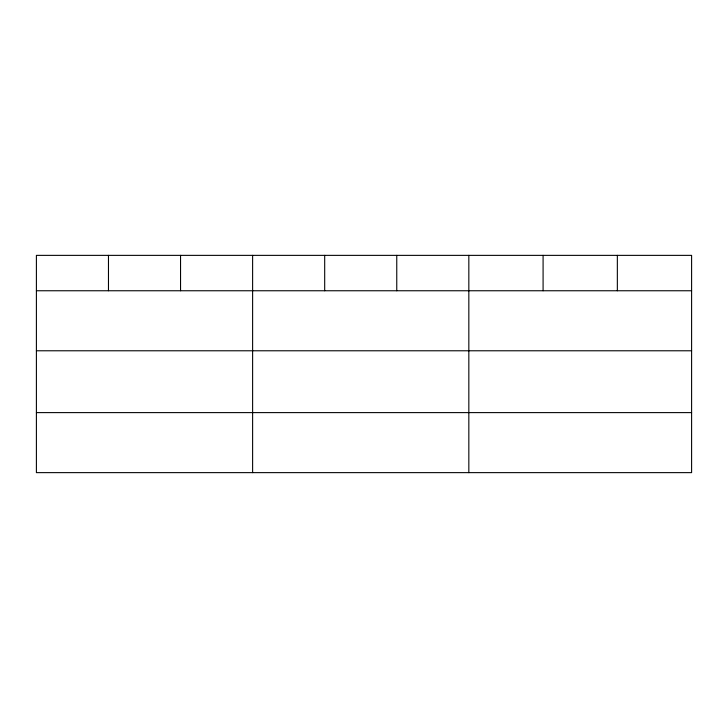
<?xml version="1.0" encoding="UTF-8"?>
<svg xmlns="http://www.w3.org/2000/svg" width="728" height="728" viewBox="0 0 728 728"><rect width="100%" height="100%" fill="white"/><g stroke="black" fill="none" stroke-linecap="round" stroke-linejoin="round"><path stroke-width="1.09" d="M691.6 350.778L691.6 255.364L36.4 255.364L36.4 472.636L691.6 472.636L691.6 350.778L36.4 350.778M36.4 290.754L691.6 290.754M36.4 412.612L691.6 412.612M617.344 255.364L617.344 290.754M543.088 255.364L543.088 290.754M468.832 255.364L468.832 472.636M396.76 255.364L396.76 290.754M324.688 255.364L324.688 290.754M252.616 255.364L252.616 472.636M180.544 255.364L180.544 290.754M108.472 255.364L108.472 290.754"/></g></svg>
